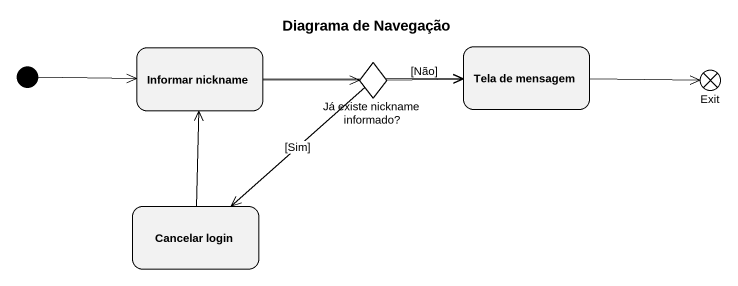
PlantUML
@startuml
title Diagrama de Navegação
hide empty description
state "Informar nickname" as Informar_nickname
state "Já existe nickname informado?" as Já_existe_nickname_informado <<choice>>
state "Tela de mensagem" as Tela_de_mensagem
state Exit <<choice>>
state "Cancelar login" as Cancelar_login
[*] -right-> Informar_nickname
Informar_nickname -right-> Já_existe_nickname_informado
Informar_nickname -right-> Tela_de_mensagem
Já_existe_nickname_informado -right-> Tela_de_mensagem : [Não]
Já_existe_nickname_informado --> Cancelar_login : [Sim]
Tela_de_mensagem -right-> Exit
Cancelar_login -up-> Informar_nickname
@enduml
